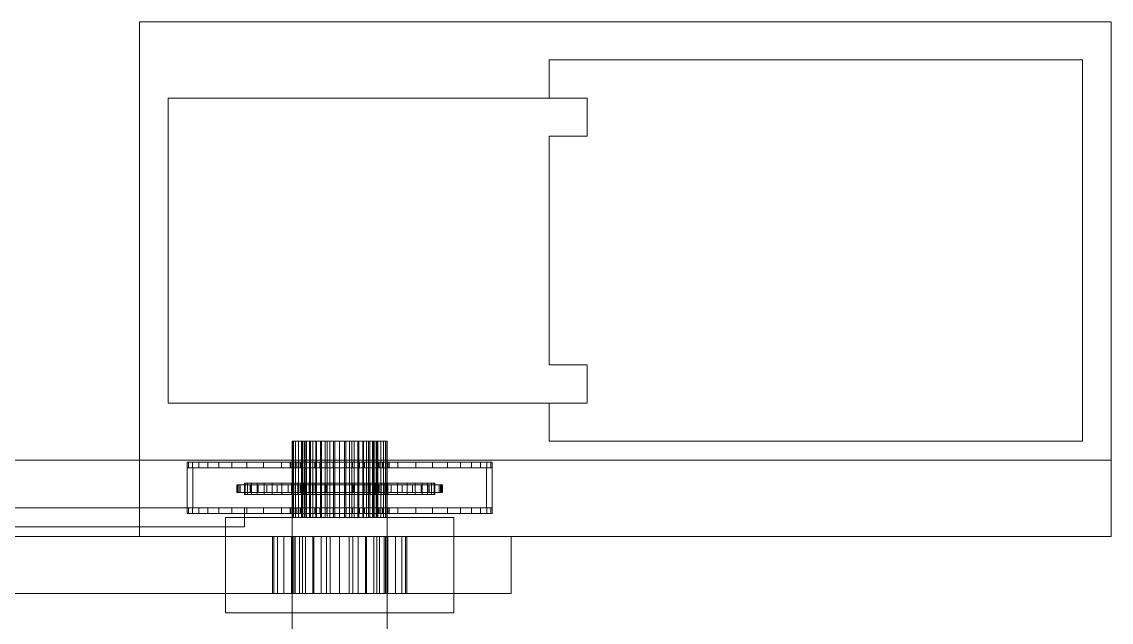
# Model space of a CAD drawing. Header units: millimetres. Extents: x -1970 to 59977, y -65068 to 6837.
# Drawn here: x 2833 to 3405, y -58250 to -57935 of the extents above; entities that cross this region are included whole.
import ezdxf

# ---------------------------------------------------------------- set-up
doc = ezdxf.new("R2010")
doc.units = ezdxf.units.MM
doc.layers.add('R22_BASE_superior', color=7, linetype='Continuous', lineweight=0)

msp = doc.modelspace()

# ---------------------------------------------------------------- linework, layer by layer
at = {"layer": 'R22_BASE_superior'}
for p, q in [((2895, -58205), (2895, -57935)), ((2895, -57935), (3405, -57935)), ((3405, -57935), (3405, -58205)), ((3390, -57955), (3110, -57955)), ((3110, -57955), (3110, -57955.422)), ((3110, -57955.422), (3110, -57956.685)), ((3110, -57956.685), (3110, -57958.779)), ((3390, -57955), (3390, -57956.921)), ((3390, -57956.921), (3390, -57962.612)), ((3110, -57958.779), (3110, -57961.685)), ((3110, -57961.685), (3110, -57965.379)), ((3390, -57962.612), (3390, -57971.853)), ((3110, -57965.379), (3110, -57969.83)), ((3110, -57969.83), (3110, -57975)), ((3390, -57971.853), (3390, -57984.289)), ((2910, -58135), (2910, -57975)), ((3130, -57975), (2910, -57975)), ((3110, -57975), (3130, -57975)), ((3130, -57975), (3130, -57977.498)), ((3130, -57995), (3130, -57975)), ((3130, -57977.498), (3130, -57980.123)), ((3130, -57980.123), (3130, -57982.871)), ((3130, -57982.871), (3130, -57985.737)), ((3130, -57985.737), (3130, -57988.718)), ((3390, -57984.289), (3390, -57999.443)), ((3130, -57988.718), (3130, -57991.807)), ((3130, -57995), (3110, -57995)), ((3110, -57995), (3110, -58010.637)), ((3110, -58115), (3110, -57995)), ((3130, -57991.807), (3130, -57995)), ((3390, -57999.443), (3390, -58016.732)), ((3110, -58010.637), (3110, -58027.77)), ((3390, -58016.732), (3390, -58035.491)), ((3110, -58027.77), (3110, -58045.82)), ((3390, -58035.491), (3390, -58055)), ((3110, -58045.82), (3110, -58064.18)), ((3390, -58055), (3390, -58074.509)), ((3110, -58064.18), (3110, -58082.23)), ((3390, -58074.509), (3390, -58093.268)), ((3110, -58082.23), (3110, -58099.363)), ((3390, -58093.268), (3390, -58110.557)), ((3110, -58099.363), (3110, -58115)), ((3390, -58110.557), (3390, -58125.711)), ((3110, -58115), (3130, -58115)), ((3130, -58115), (3130, -58118.193)), ((3130, -58135), (3130, -58115)), ((3130, -58118.193), (3130, -58121.282)), ((3130, -58121.282), (3130, -58124.263)), ((3130, -58124.263), (3130, -58127.129)), ((3130, -58127.129), (3130, -58129.877)), ((3390, -58125.711), (3390, -58138.147)), ((3130, -58129.877), (3130, -58132.502)), ((3130, -58132.502), (3130, -58135)), ((3130, -58135), (2910, -58135)), ((3130, -58135), (3110, -58135)), ((3110, -58135), (3110, -58140.17)), ((3110, -58140.17), (3110, -58144.621)), ((3390, -58138.147), (3390, -58147.388)), ((3110, -58144.621), (3110, -58148.315)), ((3110, -58148.315), (3110, -58151.221)), ((3110, -58151.221), (3110, -58153.315)), ((3390, -58147.388), (3390, -58153.079)), ((2975.214, -58155), (2975, -58155)), ((2975, -58155), (2975, -58195)), ((2975.852, -58155), (2975.214, -58155)), ((2975.214, -58155), (2975.214, -58195)), ((2976.903, -58155), (2975.852, -58155)), ((2975.852, -58155), (2975.852, -58195)), ((2978.349, -58155), (2976.903, -58155)), ((2976.903, -58155), (2976.903, -58195)), ((2980.166, -58155), (2978.349, -58155)), ((2978.349, -58155), (2978.349, -58195)), ((2980.171, -58155), (2980, -58155)), ((2980, -58155), (2980, -58195)), ((2982.322, -58155), (2980.166, -58155)), ((2980.166, -58155), (2980.166, -58195)), ((2980.681, -58155), (2980.171, -58155)), ((2980.171, -58155), (2980.171, -58195)), ((2981.522, -58155), (2980.681, -58155)), ((2980.681, -58155), (2980.681, -58195)), ((2982.679, -58155), (2981.522, -58155)), ((2981.522, -58155), (2981.522, -58195)), ((2984.781, -58155), (2982.322, -58155)), ((2982.322, -58155), (2982.322, -58195)), ((2984.133, -58155), (2982.679, -58155)), ((2982.679, -58155), (2982.679, -58195)), ((2985.858, -58155), (2984.133, -58155)), ((2984.133, -58155), (2984.133, -58195)), ((2987.5, -58155), (2984.781, -58155)), ((2984.781, -58155), (2984.781, -58195)), ((2987.825, -58155), (2985.858, -58155)), ((2985.858, -58155), (2985.858, -58195)), ((2990.433, -58155), (2987.5, -58155)), ((2987.5, -58155), (2987.5, -58195)), ((2990, -58155), (2987.825, -58155)), ((2987.825, -58155), (2987.825, -58195)), ((2992.346, -58155), (2990, -58155)), ((2990, -58155), (2990, -58195)), ((2993.53, -58155), (2990.433, -58155)), ((2990.433, -58155), (2990.433, -58195)), ((2994.824, -58155), (2992.346, -58155)), ((2992.346, -58155), (2992.346, -58195)), ((2996.737, -58155), (2993.53, -58155)), ((2993.53, -58155), (2993.53, -58195)), ((2997.389, -58155), (2994.824, -58155)), ((2994.824, -58155), (2994.824, -58195)), ((3000, -58155), (2996.737, -58155)), ((2996.737, -58155), (2996.737, -58195)), ((3000, -58155), (2997.389, -58155)), ((2997.389, -58155), (2997.389, -58195)), ((3003.263, -58155), (3000, -58155)), ((3000, -58155), (3000, -58195)), ((3002.611, -58155), (3000, -58155)), ((3005.176, -58155), (3002.611, -58155)), ((3002.611, -58155), (3002.611, -58195)), ((3006.47, -58155), (3003.263, -58155)), ((3003.263, -58155), (3003.263, -58195)), ((3007.654, -58155), (3005.176, -58155)), ((3005.176, -58155), (3005.176, -58195)), ((3009.567, -58155), (3006.47, -58155)), ((3006.47, -58155), (3006.47, -58195)), ((3010, -58155), (3007.654, -58155)), ((3007.654, -58155), (3007.654, -58195)), ((3012.5, -58155), (3009.567, -58155)), ((3009.567, -58155), (3009.567, -58195)), ((3012.175, -58155), (3010, -58155)), ((3010, -58155), (3010, -58195)), ((3014.142, -58155), (3012.175, -58155)), ((3012.175, -58155), (3012.175, -58195)), ((3015.219, -58155), (3012.5, -58155)), ((3012.5, -58155), (3012.5, -58195)), ((3015.867, -58155), (3014.142, -58155)), ((3014.142, -58155), (3014.142, -58195)), ((3017.678, -58155), (3015.219, -58155)), ((3015.219, -58155), (3015.219, -58195)), ((3017.321, -58155), (3015.867, -58155)), ((3015.867, -58155), (3015.867, -58195)), ((3018.478, -58155), (3017.321, -58155)), ((3017.321, -58155), (3017.321, -58195)), ((3019.834, -58155), (3017.678, -58155)), ((3017.678, -58155), (3017.678, -58195)), ((3019.319, -58155), (3018.478, -58155)), ((3018.478, -58155), (3018.478, -58195)), ((3019.829, -58155), (3019.319, -58155)), ((3019.319, -58155), (3019.319, -58195)), ((3019.829, -58155), (3020, -58155)), ((3021.651, -58155), (3019.834, -58155)), ((3019.834, -58155), (3019.834, -58195)), ((3020, -58195), (3020, -58155)), ((3023.097, -58155), (3021.651, -58155)), ((3021.651, -58155), (3021.651, -58195)), ((3024.148, -58155), (3023.097, -58155)), ((3023.097, -58155), (3023.097, -58195)), ((3024.786, -58155), (3024.148, -58155)), ((3024.148, -58155), (3024.148, -58195)), ((3024.786, -58155), (3025, -58155)), ((3024.786, -58155), (3024.786, -58195)), ((3025, -58195), (3025, -58155)), ((3110, -58153.315), (3110, -58154.578)), ((3110, -58154.578), (3110, -58155)), ((3390, -58155), (3110, -58155)), ((3390, -58153.079), (3390, -58155)), ((2480, -58165), (3405, -58165)), ((2920.684, -58166), (2920, -58166)), ((2920, -58166), (2974, -58166)), ((2920, -58169), (2920, -58166)), ((2920, -58166), (3080, -58166)), ((2922.726, -58166), (2920.684, -58166)), ((2920.684, -58166), (2974.222, -58166)), ((2920.684, -58169), (2920.684, -58166)), ((2926.09, -58166), (2922.726, -58166)), ((2922.726, -58166), (2974.886, -58166)), ((2922.726, -58169), (2922.726, -58166)), ((2930.718, -58166), (2926.09, -58166)), ((2926.09, -58166), (2975.979, -58166)), ((2926.09, -58169), (2926.09, -58166)), ((2936.532, -58166), (2930.718, -58166)), ((2930.718, -58166), (2977.483, -58166)), ((2930.718, -58169), (2930.718, -58166)), ((2943.431, -58166), (2936.532, -58166)), ((2936.532, -58166), (2979.373, -58166)), ((2936.532, -58169), (2936.532, -58166)), ((2951.299, -58166), (2943.431, -58166)), ((2943.431, -58166), (2981.615, -58166)), ((2943.431, -58169), (2943.431, -58166)), ((2960, -58166), (2951.299, -58166)), ((2951.299, -58166), (2984.172, -58166)), ((2951.299, -58169), (2951.299, -58166)), ((2969.385, -58166), (2960, -58166)), ((2960, -58166), (2987, -58166)), ((2960, -58169), (2960, -58166)), ((2979.294, -58166), (2969.385, -58166)), ((2969.385, -58166), (2990.05, -58166)), ((2969.385, -58169), (2969.385, -58166)), ((2974, -58166), (2974.222, -58166)), ((2974, -58166), (2974, -58169)), ((2974.222, -58166), (2974.886, -58166)), ((2974.222, -58166), (2974.222, -58169)), ((2974.886, -58166), (2975.979, -58166)), ((2974.886, -58166), (2974.886, -58169)), ((2975.979, -58166), (2977.483, -58166)), ((2975.979, -58166), (2975.979, -58169)), ((2977.483, -58166), (2979.373, -58166)), ((2977.483, -58166), (2977.483, -58169)), ((2989.558, -58166), (2979.294, -58166)), ((2979.294, -58166), (2993.271, -58166)), ((2979.294, -58169), (2979.294, -58166)), ((2979.373, -58166), (2981.615, -58166)), ((2979.373, -58166), (2979.373, -58169)), ((2981.615, -58166), (2984.172, -58166)), ((2981.615, -58166), (2981.615, -58169)), ((2984.172, -58166), (2987, -58166)), ((2984.172, -58166), (2984.172, -58169)), ((2987, -58166), (2990.05, -58166)), ((2987, -58166), (2987, -58169)), ((3000, -58166), (2989.558, -58166)), ((2989.558, -58166), (2996.606, -58166)), ((2989.558, -58169), (2989.558, -58166)), ((2990.05, -58166), (2993.271, -58166)), ((2990.05, -58166), (2990.05, -58169)), ((2993.271, -58166), (2996.606, -58166)), ((2993.271, -58166), (2993.271, -58169)), ((2996.606, -58166), (3000, -58166)), ((2996.606, -58166), (2996.606, -58169)), ((3010.442, -58166), (3000, -58166)), ((3000, -58166), (3003.394, -58166)), ((3000, -58166), (3000, -58169)), ((3010.442, -58166), (3003.394, -58166)), ((3003.394, -58166), (3006.729, -58166)), ((3003.394, -58166), (3003.394, -58169)), ((3020.706, -58166), (3006.729, -58166)), ((3006.729, -58166), (3009.95, -58166)), ((3006.729, -58166), (3006.729, -58169)), ((3030.615, -58166), (3009.95, -58166)), ((3009.95, -58166), (3013, -58166)), ((3009.95, -58166), (3009.95, -58169)), ((3020.706, -58166), (3010.442, -58166)), ((3010.442, -58169), (3010.442, -58166)), ((3040, -58166), (3013, -58166)), ((3013, -58166), (3015.828, -58166)), ((3013, -58166), (3013, -58169)), ((3048.701, -58166), (3015.828, -58166)), ((3015.828, -58166), (3018.385, -58166)), ((3015.828, -58166), (3015.828, -58169)), ((3056.569, -58166), (3018.385, -58166)), ((3018.385, -58166), (3020.627, -58166)), ((3018.385, -58166), (3018.385, -58169)), ((3063.468, -58166), (3020.627, -58166)), ((3020.627, -58166), (3022.517, -58166)), ((3020.627, -58166), (3020.627, -58169)), ((3030.615, -58166), (3020.706, -58166)), ((3020.706, -58169), (3020.706, -58166)), ((3069.282, -58166), (3022.517, -58166)), ((3022.517, -58166), (3024.021, -58166)), ((3022.517, -58166), (3022.517, -58169)), ((3073.91, -58166), (3024.021, -58166)), ((3024.021, -58166), (3025.114, -58166)), ((3024.021, -58166), (3024.021, -58169)), ((3077.274, -58166), (3025.114, -58166)), ((3025.114, -58166), (3025.778, -58166)), ((3025.114, -58166), (3025.114, -58169)), ((3079.316, -58166), (3025.778, -58166)), ((3025.778, -58166), (3026, -58166)), ((3025.778, -58166), (3025.778, -58169)), ((3026, -58166), (3080, -58166)), ((3026, -58169), (3026, -58166)), ((3040, -58166), (3030.615, -58166)), ((3030.615, -58169), (3030.615, -58166)), ((3048.701, -58166), (3040, -58166)), ((3040, -58169), (3040, -58166)), ((3056.569, -58166), (3048.701, -58166)), ((3048.701, -58169), (3048.701, -58166)), ((3063.468, -58166), (3056.569, -58166)), ((3056.569, -58169), (3056.569, -58166)), ((3069.282, -58166), (3063.468, -58166)), ((3063.468, -58169), (3063.468, -58166)), ((3073.91, -58166), (3069.282, -58166)), ((3069.282, -58169), (3069.282, -58166)), ((3077.274, -58166), (3073.91, -58166)), ((3073.91, -58169), (3073.91, -58166)), ((3079.316, -58166), (3077.274, -58166)), ((3077.274, -58169), (3077.274, -58166)), ((3080, -58166), (3079.316, -58166)), ((3079.316, -58169), (3079.316, -58166)), ((3080, -58166), (3080, -58169)), ((3405, -58165), (3405, -58205)), ((2974, -58169), (2920, -58169)), ((2920, -58169), (2920.684, -58169)), ((3080, -58169), (2920, -58169)), ((2920, -58190), (2920, -58169)), ((2920, -58169), (2923, -58169)), ((2974.222, -58169), (2920.684, -58169)), ((2920.684, -58169), (2922.726, -58169)), ((2974.886, -58169), (2922.726, -58169)), ((2922.726, -58169), (2926.09, -58169)), ((2923, -58169), (2923, -58190)), ((2975.979, -58169), (2926.09, -58169)), ((2926.09, -58169), (2930.718, -58169)), ((2977.483, -58169), (2930.718, -58169)), ((2930.718, -58169), (2936.532, -58169)), ((2979.373, -58169), (2936.532, -58169)), ((2936.532, -58169), (2943.431, -58169)), ((2981.615, -58169), (2943.431, -58169)), ((2943.431, -58169), (2951.299, -58169)), ((2984.172, -58169), (2951.299, -58169)), ((2951.299, -58169), (2960, -58169)), ((2987, -58169), (2960, -58169)), ((2960, -58169), (2969.385, -58169)), ((2990.05, -58169), (2969.385, -58169)), ((2969.385, -58169), (2979.294, -58169)), ((2974.222, -58169), (2974, -58169)), ((2974.886, -58169), (2974.222, -58169)), ((2975.979, -58169), (2974.886, -58169)), ((2977.483, -58169), (2975.979, -58169)), ((2979.373, -58169), (2977.483, -58169)), ((2993.271, -58169), (2979.294, -58169)), ((2979.294, -58169), (2989.558, -58169)), ((2981.615, -58169), (2979.373, -58169)), ((2984.172, -58169), (2981.615, -58169)), ((2987, -58169), (2984.172, -58169)), ((2990.05, -58169), (2987, -58169)), ((2996.606, -58169), (2989.558, -58169)), ((2989.558, -58169), (3000, -58169)), ((2993.271, -58169), (2990.05, -58169)), ((2996.606, -58169), (2993.271, -58169)), ((3000, -58169), (2996.606, -58169)), ((3003.394, -58169), (3000, -58169)), ((3000, -58169), (3010.442, -58169)), ((3006.729, -58169), (3003.394, -58169)), ((3003.394, -58169), (3010.442, -58169)), ((3009.95, -58169), (3006.729, -58169)), ((3006.729, -58169), (3020.706, -58169)), ((3013, -58169), (3009.95, -58169)), ((3009.95, -58169), (3030.615, -58169)), ((3010.442, -58169), (3020.706, -58169)), ((3015.828, -58169), (3013, -58169)), ((3013, -58169), (3040, -58169)), ((3018.385, -58169), (3015.828, -58169)), ((3015.828, -58169), (3048.701, -58169)), ((3020.627, -58169), (3018.385, -58169)), ((3018.385, -58169), (3056.569, -58169)), ((3022.517, -58169), (3020.627, -58169)), ((3020.627, -58169), (3063.468, -58169)), ((3020.706, -58169), (3030.615, -58169)), ((3024.021, -58169), (3022.517, -58169)), ((3022.517, -58169), (3069.282, -58169)), ((3025.114, -58169), (3024.021, -58169)), ((3024.021, -58169), (3073.91, -58169)), ((3025.778, -58169), (3025.114, -58169)), ((3025.114, -58169), (3077.274, -58169)), ((3026, -58169), (3025.778, -58169)), ((3025.778, -58169), (3079.316, -58169)), ((3080, -58169), (3026, -58169)), ((3030.615, -58169), (3040, -58169)), ((3040, -58169), (3048.701, -58169)), ((3048.701, -58169), (3056.569, -58169)), ((3056.569, -58169), (3063.468, -58169)), ((3063.468, -58169), (3069.282, -58169)), ((3069.282, -58169), (3073.91, -58169)), ((3073.91, -58169), (3077.274, -58169)), ((3077, -58190), (3077, -58169)), ((3077, -58169), (3080, -58169)), ((3077.274, -58169), (3079.316, -58169)), ((3079.316, -58169), (3080, -58169)), ((3080, -58169), (3080, -58190)), ((2946.462, -58178), (2946, -58178)), ((2946, -58178), (2950, -58178)), ((2946, -58182), (2946, -58178)), ((2947.84, -58178), (2946.462, -58178)), ((2946.462, -58178), (2950.428, -58178)), ((2946.462, -58182), (2946.462, -58178)), ((2947, -58182), (2947, -58178)), ((2947, -58178), (2953, -58178)), ((2950.111, -58178), (2947.84, -58178)), ((2947.84, -58178), (2951.704, -58178)), ((2947.84, -58182), (2947.84, -58178)), ((2950.428, -58177), (2950, -58177)), ((2950, -58177), (2974.75, -58177)), ((2950, -58183), (2950, -58177)), ((2950, -58177), (2979.75, -58177)), ((2950, -58178), (2950.428, -58178)), ((2950, -58178), (2950, -58182)), ((2953.235, -58178), (2950.111, -58178)), ((2950.111, -58178), (2953.806, -58178)), ((2950.111, -58182), (2950.111, -58178)), ((2951.704, -58177), (2950.428, -58177)), ((2950.428, -58177), (2974.966, -58177)), ((2950.428, -58183), (2950.428, -58177)), ((2950.428, -58177), (2979.923, -58177)), ((2950.428, -58178), (2951.704, -58178)), ((2950.428, -58178), (2950.428, -58182)), ((2953.806, -58177), (2951.704, -58177)), ((2951.704, -58177), (2975.61, -58177)), ((2951.704, -58183), (2951.704, -58177)), ((2951.704, -58177), (2980.44, -58177)), ((2951.704, -58178), (2953.806, -58178)), ((2951.704, -58178), (2951.704, -58182)), ((2953, -58178), (2953, -58182)), ((2957.159, -58178), (2953.235, -58178)), ((2953.235, -58178), (2956.699, -58178)), ((2953.235, -58182), (2953.235, -58178)), ((2956.699, -58177), (2953.806, -58177)), ((2953.806, -58177), (2976.672, -58177)), ((2953.806, -58183), (2953.806, -58177)), ((2953.806, -58177), (2981.291, -58177)), ((2953.806, -58178), (2956.699, -58178)), ((2953.806, -58178), (2953.806, -58182)), ((2960.332, -58177), (2956.699, -58177)), ((2956.699, -58177), (2978.133, -58177)), ((2956.699, -58183), (2956.699, -58177)), ((2956.699, -58177), (2982.463, -58177)), ((2956.699, -58178), (2960.332, -58178)), ((2956.699, -58178), (2956.699, -58182)), ((2961.816, -58178), (2957.159, -58178)), ((2957.159, -58178), (2960.332, -58178)), ((2957.159, -58182), (2957.159, -58178)), ((2964.645, -58177), (2960.332, -58177)), ((2960.332, -58177), (2979.968, -58177)), ((2960.332, -58183), (2960.332, -58177)), ((2960.332, -58177), (2983.935, -58177)), ((2960.332, -58178), (2964.645, -58178)), ((2960.332, -58178), (2960.332, -58182)), ((2967.127, -58178), (2961.816, -58178)), ((2961.816, -58178), (2964.645, -58178)), ((2961.816, -58182), (2961.816, -58178)), ((2969.562, -58177), (2964.645, -58177)), ((2964.645, -58177), (2982.146, -58177)), ((2964.645, -58183), (2964.645, -58177)), ((2964.645, -58177), (2985.681, -58177)), ((2964.645, -58178), (2969.562, -58178)), ((2964.645, -58178), (2964.645, -58182)), ((2973, -58178), (2967.127, -58178)), ((2967.127, -58178), (2969.562, -58178)), ((2967.127, -58182), (2967.127, -58178)), ((2975, -58177), (2969.562, -58177)), ((2969.562, -58177), (2984.629, -58177)), ((2969.562, -58183), (2969.562, -58177)), ((2969.562, -58177), (2987.673, -58177)), ((2969.562, -58178), (2975, -58178)), ((2969.562, -58178), (2969.562, -58182)), ((2979.335, -58178), (2973, -58178)), ((2973, -58178), (2975, -58178)), ((2973, -58182), (2973, -58178)), ((2974.75, -58177), (2974.966, -58177)), ((2974.75, -58177), (2974.75, -58183)), ((2974.966, -58177), (2975.61, -58177)), ((2974.966, -58177), (2974.966, -58183)), ((2980.866, -58177), (2975, -58177)), ((2975, -58177), (2987.375, -58177)), ((2975, -58183), (2975, -58177)), ((2975, -58177), (2989.875, -58177)), ((2975, -58178), (2980.866, -58178)), ((2975, -58178), (2975, -58182)), ((2975.61, -58177), (2976.672, -58177)), ((2975.61, -58177), (2975.61, -58183)), ((2976.672, -58177), (2978.133, -58177)), ((2976.672, -58177), (2976.672, -58183)), ((2978.133, -58177), (2979.968, -58177)), ((2978.133, -58177), (2978.133, -58183)), ((2986.024, -58178), (2979.335, -58178)), ((2979.335, -58178), (2980.866, -58178)), ((2979.335, -58182), (2979.335, -58178)), ((2979.75, -58177), (2979.923, -58177)), ((2979.75, -58177), (2979.75, -58183)), ((2979.923, -58177), (2980.44, -58177)), ((2979.923, -58177), (2979.923, -58183)), ((2979.968, -58177), (2982.146, -58177)), ((2979.968, -58177), (2979.968, -58183)), ((2980.44, -58177), (2981.291, -58177)), ((2980.44, -58177), (2980.44, -58183)), ((2987.059, -58177), (2980.866, -58177)), ((2980.866, -58177), (2990.337, -58177)), ((2980.866, -58183), (2980.866, -58177)), ((2980.866, -58177), (2992.251, -58177)), ((2980.866, -58178), (2987.059, -58178)), ((2980.866, -58178), (2980.866, -58182)), ((2981.291, -58177), (2982.463, -58177)), ((2981.291, -58177), (2981.291, -58183)), ((2982.146, -58177), (2984.629, -58177)), ((2982.146, -58177), (2982.146, -58183)), ((2982.463, -58177), (2983.935, -58177)), ((2982.463, -58177), (2982.463, -58183)), ((2983.935, -58177), (2985.681, -58177)), ((2983.935, -58177), (2983.935, -58183)), ((2984.629, -58177), (2987.375, -58177)), ((2984.629, -58177), (2984.629, -58183)), ((2985.681, -58177), (2987.673, -58177)), ((2985.681, -58177), (2985.681, -58183)), ((2992.952, -58178), (2986.024, -58178)), ((2986.024, -58178), (2987.059, -58178)), ((2986.024, -58182), (2986.024, -58178)), ((2993.474, -58177), (2987.059, -58177)), ((2987.059, -58177), (2993.465, -58177)), ((2987.059, -58183), (2987.059, -58177)), ((2987.059, -58177), (2994.759, -58177)), ((2987.059, -58178), (2993.474, -58178)), ((2987.059, -58178), (2987.059, -58182)), ((2987.375, -58177), (2990.337, -58177)), ((2987.375, -58177), (2987.375, -58183)), ((2987.673, -58177), (2989.875, -58177)), ((2987.673, -58177), (2987.673, -58183)), ((2989.875, -58177), (2992.251, -58177)), ((2989.875, -58177), (2989.875, -58183)), ((2990.337, -58177), (2993.465, -58177)), ((2990.337, -58177), (2990.337, -58183)), ((2992.251, -58177), (2994.759, -58177)), ((2992.251, -58177), (2992.251, -58183)), ((3000, -58178), (2992.952, -58178)), ((2992.952, -58178), (2993.474, -58178)), ((2992.952, -58182), (2992.952, -58178)), ((2993.465, -58177), (2996.704, -58177)), ((2993.465, -58177), (2993.465, -58183)), ((3000, -58177), (2993.474, -58177)), ((2993.474, -58177), (2996.704, -58177)), ((2993.474, -58183), (2993.474, -58177)), ((2993.474, -58177), (2997.357, -58177)), ((2993.474, -58178), (3000, -58178)), ((2993.474, -58178), (2993.474, -58182)), ((2994.759, -58177), (2997.357, -58177)), ((2994.759, -58177), (2994.759, -58183)), ((2996.704, -58177), (3000, -58177)), ((2996.704, -58177), (2996.704, -58183)), ((2997.357, -58177), (3000, -58177)), ((2997.357, -58177), (2997.357, -58183)), ((3006.526, -58177), (3000, -58177)), ((3000, -58177), (3003.296, -58177)), ((3000, -58177), (3000, -58183)), ((3000, -58177), (3002.643, -58177)), ((3007.048, -58178), (3000, -58178)), ((3000, -58178), (3006.526, -58178)), ((3000, -58178), (3000, -58182)), ((3006.526, -58177), (3002.643, -58177)), ((3002.643, -58177), (3005.241, -58177)), ((3002.643, -58177), (3002.643, -58183)), ((3006.526, -58177), (3003.296, -58177)), ((3003.296, -58177), (3006.535, -58177)), ((3003.296, -58177), (3003.296, -58183)), ((3012.941, -58177), (3005.241, -58177)), ((3005.241, -58177), (3007.749, -58177)), ((3005.241, -58177), (3005.241, -58183)), ((3012.941, -58177), (3006.526, -58177)), ((3006.526, -58183), (3006.526, -58177)), ((3007.048, -58178), (3006.526, -58178)), ((3006.526, -58178), (3012.941, -58178)), ((3006.526, -58178), (3006.526, -58182)), ((3012.941, -58177), (3006.535, -58177)), ((3006.535, -58177), (3009.663, -58177)), ((3006.535, -58177), (3006.535, -58183)), ((3013.976, -58178), (3007.048, -58178)), ((3007.048, -58182), (3007.048, -58178)), ((3019.134, -58177), (3007.749, -58177)), ((3007.749, -58177), (3010.125, -58177)), ((3007.749, -58177), (3007.749, -58183)), ((3019.134, -58177), (3009.663, -58177)), ((3009.663, -58177), (3012.625, -58177)), ((3009.663, -58177), (3009.663, -58183)), ((3025, -58177), (3010.125, -58177)), ((3010.125, -58177), (3012.327, -58177)), ((3010.125, -58177), (3010.125, -58183)), ((3030.438, -58177), (3012.327, -58177)), ((3012.327, -58177), (3014.319, -58177)), ((3012.327, -58177), (3012.327, -58183)), ((3025, -58177), (3012.625, -58177)), ((3012.625, -58177), (3015.371, -58177)), ((3012.625, -58177), (3012.625, -58183)), ((3019.134, -58177), (3012.941, -58177)), ((3012.941, -58183), (3012.941, -58177)), ((3013.976, -58178), (3012.941, -58178)), ((3012.941, -58178), (3019.134, -58178)), ((3012.941, -58178), (3012.941, -58182)), ((3020.665, -58178), (3013.976, -58178)), ((3013.976, -58182), (3013.976, -58178)), ((3035.355, -58177), (3014.319, -58177)), ((3014.319, -58177), (3016.065, -58177)), ((3014.319, -58177), (3014.319, -58183)), ((3030.438, -58177), (3015.371, -58177)), ((3015.371, -58177), (3017.854, -58177)), ((3015.371, -58177), (3015.371, -58183)), ((3039.668, -58177), (3016.065, -58177)), ((3016.065, -58177), (3017.537, -58177)), ((3016.065, -58177), (3016.065, -58183)), ((3043.301, -58177), (3017.537, -58177)), ((3017.537, -58177), (3018.709, -58177)), ((3017.537, -58177), (3017.537, -58183)), ((3035.355, -58177), (3017.854, -58177)), ((3017.854, -58177), (3020.032, -58177)), ((3017.854, -58177), (3017.854, -58183)), ((3046.194, -58177), (3018.709, -58177)), ((3018.709, -58177), (3019.56, -58177)), ((3018.709, -58177), (3018.709, -58183)), ((3025, -58177), (3019.134, -58177)), ((3019.134, -58183), (3019.134, -58177)), ((3020.665, -58178), (3019.134, -58178)), ((3019.134, -58178), (3025, -58178)), ((3019.134, -58178), (3019.134, -58182)), ((3048.296, -58177), (3019.56, -58177)), ((3019.56, -58177), (3020.077, -58177)), ((3019.56, -58177), (3019.56, -58183)), ((3039.668, -58177), (3020.032, -58177)), ((3020.032, -58177), (3021.867, -58177)), ((3020.032, -58177), (3020.032, -58183)), ((3049.572, -58177), (3020.077, -58177)), ((3020.077, -58177), (3020.25, -58177)), ((3020.077, -58177), (3020.077, -58183)), ((3020.25, -58177), (3050, -58177)), ((3020.25, -58183), (3020.25, -58177)), ((3027, -58178), (3020.665, -58178)), ((3020.665, -58182), (3020.665, -58178)), ((3043.301, -58177), (3021.867, -58177)), ((3021.867, -58177), (3023.328, -58177)), ((3021.867, -58177), (3021.867, -58183)), ((3046.194, -58177), (3023.328, -58177)), ((3023.328, -58177), (3024.39, -58177)), ((3023.328, -58177), (3023.328, -58183)), ((3048.296, -58177), (3024.39, -58177)), ((3024.39, -58177), (3025.034, -58177)), ((3024.39, -58177), (3024.39, -58183)), ((3030.438, -58177), (3025, -58177)), ((3025, -58183), (3025, -58177)), ((3027, -58178), (3025, -58178)), ((3025, -58178), (3030.438, -58178)), ((3025, -58178), (3025, -58182)), ((3049.572, -58177), (3025.034, -58177)), ((3025.034, -58177), (3025.25, -58177)), ((3025.034, -58177), (3025.034, -58183)), ((3025.25, -58177), (3050, -58177)), ((3025.25, -58183), (3025.25, -58177)), ((3032.873, -58178), (3027, -58178)), ((3027, -58182), (3027, -58178)), ((3035.355, -58177), (3030.438, -58177)), ((3030.438, -58183), (3030.438, -58177)), ((3032.873, -58178), (3030.438, -58178)), ((3030.438, -58178), (3035.355, -58178)), ((3030.438, -58178), (3030.438, -58182)), ((3038.184, -58178), (3032.873, -58178)), ((3032.873, -58182), (3032.873, -58178)), ((3039.668, -58177), (3035.355, -58177)), ((3035.355, -58183), (3035.355, -58177)), ((3038.184, -58178), (3035.355, -58178)), ((3035.355, -58178), (3039.668, -58178)), ((3035.355, -58178), (3035.355, -58182)), ((3042.841, -58178), (3038.184, -58178)), ((3038.184, -58182), (3038.184, -58178)), ((3043.301, -58177), (3039.668, -58177)), ((3039.668, -58183), (3039.668, -58177)), ((3042.841, -58178), (3039.668, -58178)), ((3039.668, -58178), (3043.301, -58178)), ((3039.668, -58178), (3039.668, -58182)), ((3046.765, -58178), (3042.841, -58178)), ((3042.841, -58182), (3042.841, -58178)), ((3046.194, -58177), (3043.301, -58177)), ((3043.301, -58183), (3043.301, -58177)), ((3046.765, -58178), (3043.301, -58178)), ((3043.301, -58178), (3046.194, -58178)), ((3043.301, -58178), (3043.301, -58182)), ((3048.296, -58177), (3046.194, -58177)), ((3046.194, -58183), (3046.194, -58177)), ((3049.889, -58178), (3046.194, -58178)), ((3046.194, -58178), (3048.296, -58178)), ((3046.194, -58178), (3046.194, -58182)), ((3049.889, -58178), (3046.765, -58178)), ((3046.765, -58182), (3046.765, -58178)), ((3047, -58182), (3047, -58178)), ((3047, -58178), (3053, -58178)), ((3049.572, -58177), (3048.296, -58177)), ((3048.296, -58183), (3048.296, -58177)), ((3052.16, -58178), (3048.296, -58178)), ((3048.296, -58178), (3049.572, -58178)), ((3048.296, -58178), (3048.296, -58182)), ((3050, -58177), (3049.572, -58177)), ((3049.572, -58183), (3049.572, -58177)), ((3053.538, -58178), (3049.572, -58178)), ((3049.572, -58178), (3050, -58178)), ((3049.572, -58178), (3049.572, -58182)), ((3052.16, -58178), (3049.889, -58178)), ((3049.889, -58182), (3049.889, -58178)), ((3050, -58177), (3050, -58183)), ((3050, -58178), (3054, -58178)), ((3050, -58182), (3050, -58178)), ((3053.538, -58178), (3052.16, -58178)), ((3052.16, -58182), (3052.16, -58178)), ((3053, -58178), (3053, -58182)), ((3054, -58178), (3053.538, -58178)), ((3053.538, -58182), (3053.538, -58178)), ((3054, -58178), (3054, -58182)), ((2950, -58182), (2946, -58182)), ((2946, -58182), (2946.462, -58182)), ((2950.428, -58182), (2946.462, -58182)), ((2946.462, -58182), (2947.84, -58182)), ((2953, -58182), (2947, -58182)), ((2951.704, -58182), (2947.84, -58182)), ((2947.84, -58182), (2950.111, -58182)), ((2950.428, -58182), (2950, -58182)), ((2974.75, -58183), (2950, -58183)), ((2950, -58183), (2950.428, -58183)), ((2979.75, -58183), (2950, -58183)), ((2953.806, -58182), (2950.111, -58182)), ((2950.111, -58182), (2953.235, -58182)), ((2951.704, -58182), (2950.428, -58182)), ((2974.966, -58183), (2950.428, -58183)), ((2950.428, -58183), (2951.704, -58183)), ((2979.923, -58183), (2950.428, -58183)), ((2953.806, -58182), (2951.704, -58182)), ((2975.61, -58183), (2951.704, -58183)), ((2951.704, -58183), (2953.806, -58183)), ((2980.44, -58183), (2951.704, -58183)), ((2956.699, -58182), (2953.235, -58182)), ((2953.235, -58182), (2957.159, -58182)), ((2956.699, -58182), (2953.806, -58182)), ((2976.672, -58183), (2953.806, -58183)), ((2953.806, -58183), (2956.699, -58183)), ((2981.291, -58183), (2953.806, -58183)), ((2960.332, -58182), (2956.699, -58182)), ((2978.133, -58183), (2956.699, -58183)), ((2956.699, -58183), (2960.332, -58183)), ((2982.463, -58183), (2956.699, -58183)), ((2960.332, -58182), (2957.159, -58182)), ((2957.159, -58182), (2961.816, -58182)), ((2964.645, -58182), (2960.332, -58182)), ((2979.968, -58183), (2960.332, -58183)), ((2960.332, -58183), (2964.645, -58183)), ((2983.935, -58183), (2960.332, -58183)), ((2964.645, -58182), (2961.816, -58182)), ((2961.816, -58182), (2967.127, -58182)), ((2969.562, -58182), (2964.645, -58182)), ((2982.146, -58183), (2964.645, -58183)), ((2964.645, -58183), (2969.562, -58183)), ((2985.681, -58183), (2964.645, -58183)), ((2969.562, -58182), (2967.127, -58182)), ((2967.127, -58182), (2973, -58182)), ((2975, -58182), (2969.562, -58182)), ((2984.629, -58183), (2969.562, -58183)), ((2969.562, -58183), (2975, -58183)), ((2987.673, -58183), (2969.562, -58183)), ((2975, -58182), (2973, -58182)), ((2973, -58182), (2979.335, -58182)), ((2974.966, -58183), (2974.75, -58183)), ((2975.61, -58183), (2974.966, -58183)), ((2980.866, -58182), (2975, -58182)), ((2987.375, -58183), (2975, -58183)), ((2975, -58183), (2980.866, -58183)), ((2989.875, -58183), (2975, -58183)), ((2976.672, -58183), (2975.61, -58183)), ((2978.133, -58183), (2976.672, -58183)), ((2979.968, -58183), (2978.133, -58183)), ((2980.866, -58182), (2979.335, -58182)), ((2979.335, -58182), (2986.024, -58182)), ((2979.923, -58183), (2979.75, -58183)), ((2980.44, -58183), (2979.923, -58183)), ((2982.146, -58183), (2979.968, -58183)), ((2981.291, -58183), (2980.44, -58183)), ((2987.059, -58182), (2980.866, -58182)), ((2990.337, -58183), (2980.866, -58183)), ((2980.866, -58183), (2987.059, -58183)), ((2992.251, -58183), (2980.866, -58183)), ((2982.463, -58183), (2981.291, -58183)), ((2984.629, -58183), (2982.146, -58183)), ((2983.935, -58183), (2982.463, -58183)), ((2985.681, -58183), (2983.935, -58183)), ((2987.375, -58183), (2984.629, -58183)), ((2987.673, -58183), (2985.681, -58183)), ((2987.059, -58182), (2986.024, -58182)), ((2986.024, -58182), (2992.952, -58182)), ((2993.474, -58182), (2987.059, -58182)), ((2993.465, -58183), (2987.059, -58183)), ((2987.059, -58183), (2993.474, -58183)), ((2994.759, -58183), (2987.059, -58183)), ((2990.337, -58183), (2987.375, -58183)), ((2989.875, -58183), (2987.673, -58183)), ((2992.251, -58183), (2989.875, -58183)), ((2993.465, -58183), (2990.337, -58183)), ((2994.759, -58183), (2992.251, -58183)), ((2993.474, -58182), (2992.952, -58182)), ((2992.952, -58182), (3000, -58182)), ((2996.704, -58183), (2993.465, -58183)), ((3000, -58182), (2993.474, -58182)), ((2996.704, -58183), (2993.474, -58183)), ((2993.474, -58183), (3000, -58183)), ((2997.357, -58183), (2993.474, -58183)), ((2997.357, -58183), (2994.759, -58183)), ((3000, -58183), (2996.704, -58183)), ((3000, -58183), (2997.357, -58183)), ((3006.526, -58182), (3000, -58182)), ((3000, -58182), (3007.048, -58182)), ((3003.296, -58183), (3000, -58183)), ((3000, -58183), (3006.526, -58183)), ((3002.643, -58183), (3000, -58183)), ((3005.241, -58183), (3002.643, -58183)), ((3002.643, -58183), (3006.526, -58183)), ((3006.535, -58183), (3003.296, -58183)), ((3003.296, -58183), (3006.526, -58183)), ((3007.749, -58183), (3005.241, -58183)), ((3005.241, -58183), (3012.941, -58183)), ((3012.941, -58182), (3006.526, -58182)), ((3006.526, -58182), (3007.048, -58182)), ((3006.526, -58183), (3012.941, -58183)), ((3009.663, -58183), (3006.535, -58183)), ((3006.535, -58183), (3012.941, -58183)), ((3007.048, -58182), (3013.976, -58182)), ((3010.125, -58183), (3007.749, -58183)), ((3007.749, -58183), (3019.134, -58183)), ((3012.625, -58183), (3009.663, -58183)), ((3009.663, -58183), (3019.134, -58183)), ((3012.327, -58183), (3010.125, -58183)), ((3010.125, -58183), (3025, -58183)), ((3014.319, -58183), (3012.327, -58183)), ((3012.327, -58183), (3030.438, -58183)), ((3015.371, -58183), (3012.625, -58183)), ((3012.625, -58183), (3025, -58183)), ((3019.134, -58182), (3012.941, -58182)), ((3012.941, -58182), (3013.976, -58182)), ((3012.941, -58183), (3019.134, -58183)), ((3013.976, -58182), (3020.665, -58182)), ((3016.065, -58183), (3014.319, -58183)), ((3014.319, -58183), (3035.355, -58183)), ((3017.854, -58183), (3015.371, -58183)), ((3015.371, -58183), (3030.438, -58183)), ((3017.537, -58183), (3016.065, -58183)), ((3016.065, -58183), (3039.668, -58183)), ((3018.709, -58183), (3017.537, -58183)), ((3017.537, -58183), (3043.301, -58183)), ((3020.032, -58183), (3017.854, -58183)), ((3017.854, -58183), (3035.355, -58183)), ((3019.56, -58183), (3018.709, -58183)), ((3018.709, -58183), (3046.194, -58183)), ((3025, -58182), (3019.134, -58182)), ((3019.134, -58182), (3020.665, -58182)), ((3019.134, -58183), (3025, -58183)), ((3020.077, -58183), (3019.56, -58183)), ((3019.56, -58183), (3048.296, -58183)), ((3021.867, -58183), (3020.032, -58183)), ((3020.032, -58183), (3039.668, -58183)), ((3020.25, -58183), (3020.077, -58183)), ((3020.077, -58183), (3049.572, -58183)), ((3050, -58183), (3020.25, -58183)), ((3020.665, -58182), (3027, -58182)), ((3023.328, -58183), (3021.867, -58183)), ((3021.867, -58183), (3043.301, -58183)), ((3024.39, -58183), (3023.328, -58183)), ((3023.328, -58183), (3046.194, -58183)), ((3025.034, -58183), (3024.39, -58183)), ((3024.39, -58183), (3048.296, -58183)), ((3030.438, -58182), (3025, -58182)), ((3025, -58182), (3027, -58182)), ((3025, -58183), (3030.438, -58183)), ((3025.25, -58183), (3025.034, -58183)), ((3025.034, -58183), (3049.572, -58183)), ((3050, -58183), (3025.25, -58183)), ((3027, -58182), (3032.873, -58182)), ((3035.355, -58182), (3030.438, -58182)), ((3030.438, -58182), (3032.873, -58182)), ((3030.438, -58183), (3035.355, -58183)), ((3032.873, -58182), (3038.184, -58182)), ((3039.668, -58182), (3035.355, -58182)), ((3035.355, -58182), (3038.184, -58182)), ((3035.355, -58183), (3039.668, -58183)), ((3038.184, -58182), (3042.841, -58182)), ((3043.301, -58182), (3039.668, -58182)), ((3039.668, -58182), (3042.841, -58182)), ((3039.668, -58183), (3043.301, -58183)), ((3042.841, -58182), (3046.765, -58182)), ((3046.194, -58182), (3043.301, -58182)), ((3043.301, -58182), (3046.765, -58182)), ((3043.301, -58183), (3046.194, -58183)), ((3048.296, -58182), (3046.194, -58182)), ((3046.194, -58182), (3049.889, -58182)), ((3046.194, -58183), (3048.296, -58183)), ((3046.765, -58182), (3049.889, -58182)), ((3053, -58182), (3047, -58182)), ((3049.572, -58182), (3048.296, -58182)), ((3048.296, -58182), (3052.16, -58182)), ((3048.296, -58183), (3049.572, -58183)), ((3050, -58182), (3049.572, -58182)), ((3049.572, -58182), (3053.538, -58182)), ((3049.572, -58183), (3050, -58183)), ((3049.889, -58182), (3052.16, -58182)), ((3054, -58182), (3050, -58182)), ((3052.16, -58182), (3053.538, -58182)), ((3053.538, -58182), (3054, -58182)), ((2500, -58190), (2950, -58190)), ((2920.684, -58190), (2920, -58190)), ((2920, -58190), (2974, -58190)), ((2920, -58193), (2920, -58190)), ((2920, -58190), (3080, -58190)), ((2923, -58190), (2920, -58190)), ((2922.726, -58190), (2920.684, -58190)), ((2920.684, -58190), (2974.222, -58190)), ((2920.684, -58193), (2920.684, -58190)), ((2926.09, -58190), (2922.726, -58190)), ((2922.726, -58190), (2974.886, -58190)), ((2922.726, -58193), (2922.726, -58190)), ((2930.718, -58190), (2926.09, -58190)), ((2926.09, -58190), (2975.979, -58190)), ((2926.09, -58193), (2926.09, -58190)), ((2936.532, -58190), (2930.718, -58190)), ((2930.718, -58190), (2977.483, -58190)), ((2930.718, -58193), (2930.718, -58190)), ((2943.431, -58190), (2936.532, -58190)), ((2936.532, -58190), (2979.373, -58190)), ((2936.532, -58193), (2936.532, -58190)), ((2951.299, -58190), (2943.431, -58190)), ((2943.431, -58190), (2981.615, -58190)), ((2943.431, -58193), (2943.431, -58190)), ((2950, -58200), (2950, -58190)), ((2960, -58190), (2951.299, -58190)), ((2951.299, -58190), (2984.172, -58190)), ((2951.299, -58193), (2951.299, -58190)), ((2969.385, -58190), (2960, -58190)), ((2960, -58190), (2987, -58190)), ((2960, -58193), (2960, -58190)), ((2979.294, -58190), (2969.385, -58190)), ((2969.385, -58190), (2990.05, -58190)), ((2969.385, -58193), (2969.385, -58190)), ((2974, -58190), (2974.222, -58190)), ((2974, -58190), (2974, -58193)), ((2974.222, -58190), (2974.886, -58190)), ((2974.222, -58190), (2974.222, -58193)), ((2974.886, -58190), (2975.979, -58190)), ((2974.886, -58190), (2974.886, -58193)), ((2975.979, -58190), (2977.483, -58190)), ((2975.979, -58190), (2975.979, -58193)), ((2977.483, -58190), (2979.373, -58190)), ((2977.483, -58190), (2977.483, -58193)), ((2989.558, -58190), (2979.294, -58190)), ((2979.294, -58190), (2993.271, -58190)), ((2979.294, -58193), (2979.294, -58190)), ((2979.373, -58190), (2981.615, -58190)), ((2979.373, -58190), (2979.373, -58193)), ((2981.615, -58190), (2984.172, -58190)), ((2981.615, -58190), (2981.615, -58193)), ((2984.172, -58190), (2987, -58190)), ((2984.172, -58190), (2984.172, -58193)), ((2987, -58190), (2990.05, -58190)), ((2987, -58190), (2987, -58193)), ((3000, -58190), (2989.558, -58190)), ((2989.558, -58190), (2996.606, -58190)), ((2989.558, -58193), (2989.558, -58190)), ((2990.05, -58190), (2993.271, -58190)), ((2990.05, -58190), (2990.05, -58193)), ((2993.271, -58190), (2996.606, -58190)), ((2993.271, -58190), (2993.271, -58193)), ((2996.606, -58190), (3000, -58190)), ((2996.606, -58190), (2996.606, -58193)), ((3010.442, -58190), (3000, -58190)), ((3000, -58190), (3003.394, -58190)), ((3000, -58190), (3000, -58193)), ((3010.442, -58190), (3003.394, -58190)), ((3003.394, -58190), (3006.729, -58190)), ((3003.394, -58190), (3003.394, -58193)), ((3020.706, -58190), (3006.729, -58190)), ((3006.729, -58190), (3009.95, -58190)), ((3006.729, -58190), (3006.729, -58193)), ((3030.615, -58190), (3009.95, -58190)), ((3009.95, -58190), (3013, -58190)), ((3009.95, -58190), (3009.95, -58193)), ((3020.706, -58190), (3010.442, -58190)), ((3010.442, -58193), (3010.442, -58190)), ((3040, -58190), (3013, -58190)), ((3013, -58190), (3015.828, -58190)), ((3013, -58190), (3013, -58193)), ((3048.701, -58190), (3015.828, -58190)), ((3015.828, -58190), (3018.385, -58190)), ((3015.828, -58190), (3015.828, -58193)), ((3056.569, -58190), (3018.385, -58190)), ((3018.385, -58190), (3020.627, -58190)), ((3018.385, -58190), (3018.385, -58193)), ((3063.468, -58190), (3020.627, -58190)), ((3020.627, -58190), (3022.517, -58190)), ((3020.627, -58190), (3020.627, -58193)), ((3030.615, -58190), (3020.706, -58190)), ((3020.706, -58193), (3020.706, -58190)), ((3069.282, -58190), (3022.517, -58190)), ((3022.517, -58190), (3024.021, -58190)), ((3022.517, -58190), (3022.517, -58193)), ((3073.91, -58190), (3024.021, -58190)), ((3024.021, -58190), (3025.114, -58190)), ((3024.021, -58190), (3024.021, -58193)), ((3077.274, -58190), (3025.114, -58190)), ((3025.114, -58190), (3025.778, -58190)), ((3025.114, -58190), (3025.114, -58193)), ((3079.316, -58190), (3025.778, -58190)), ((3025.778, -58190), (3026, -58190)), ((3025.778, -58190), (3025.778, -58193)), ((3026, -58190), (3080, -58190)), ((3026, -58193), (3026, -58190)), ((3040, -58190), (3030.615, -58190)), ((3030.615, -58193), (3030.615, -58190)), ((3048.701, -58190), (3040, -58190)), ((3040, -58193), (3040, -58190)), ((3056.569, -58190), (3048.701, -58190)), ((3048.701, -58193), (3048.701, -58190)), ((3063.468, -58190), (3056.569, -58190)), ((3056.569, -58193), (3056.569, -58190)), ((3069.282, -58190), (3063.468, -58190)), ((3063.468, -58193), (3063.468, -58190)), ((3073.91, -58190), (3069.282, -58190)), ((3069.282, -58193), (3069.282, -58190)), ((3077.274, -58190), (3073.91, -58190)), ((3073.91, -58193), (3073.91, -58190)), ((3080, -58190), (3077, -58190)), ((3079.316, -58190), (3077.274, -58190)), ((3077.274, -58193), (3077.274, -58190)), ((3080, -58190), (3079.316, -58190)), ((3079.316, -58193), (3079.316, -58190)), ((3080, -58190), (3080, -58193)), ((2974, -58193), (2920, -58193)), ((2920, -58193), (2920.684, -58193)), ((3080, -58193), (2920, -58193)), ((2974.222, -58193), (2920.684, -58193)), ((2920.684, -58193), (2922.726, -58193)), ((2974.886, -58193), (2922.726, -58193)), ((2922.726, -58193), (2926.09, -58193)), ((2975.979, -58193), (2926.09, -58193)), ((2926.09, -58193), (2930.718, -58193)), ((2977.483, -58193), (2930.718, -58193)), ((2930.718, -58193), (2936.532, -58193)), ((2979.373, -58193), (2936.532, -58193)), ((2936.532, -58193), (2943.431, -58193)), ((2940, -58245), (2940, -58195)), ((2940, -58195), (3060, -58195)), ((2981.615, -58193), (2943.431, -58193)), ((2943.431, -58193), (2951.299, -58193)), ((2984.172, -58193), (2951.299, -58193)), ((2951.299, -58193), (2960, -58193)), ((2987, -58193), (2960, -58193)), ((2960, -58193), (2969.385, -58193)), ((2990.05, -58193), (2969.385, -58193)), ((2969.385, -58193), (2979.294, -58193)), ((2974.222, -58193), (2974, -58193)), ((2974.886, -58193), (2974.222, -58193)), ((2975.979, -58193), (2974.886, -58193)), ((2975, -58195), (2977.476, -58195)), ((2975, -58195), (2975, -58255)), ((2975.214, -58195), (2975, -58195)), ((2975.852, -58195), (2975.214, -58195)), ((2976.903, -58195), (2975.852, -58195)), ((2977.483, -58193), (2975.979, -58193)), ((2978.349, -58195), (2976.903, -58195)), ((2977.476, -58195), (2984.413, -58195)), ((2979.373, -58193), (2977.483, -58193)), ((2980.166, -58195), (2978.349, -58195)), ((2993.271, -58193), (2979.294, -58193)), ((2979.294, -58193), (2989.558, -58193)), ((2981.615, -58193), (2979.373, -58193)), ((2980.171, -58195), (2980, -58195)), ((2982.322, -58195), (2980.166, -58195)), ((2980.681, -58195), (2980.171, -58195)), ((2981.522, -58195), (2980.681, -58195)), ((2982.679, -58195), (2981.522, -58195)), ((2984.172, -58193), (2981.615, -58193)), ((2984.781, -58195), (2982.322, -58195)), ((2984.133, -58195), (2982.679, -58195)), ((2985.858, -58195), (2984.133, -58195)), ((2987, -58193), (2984.172, -58193)), ((2984.413, -58195), (2994.437, -58195)), ((2987.5, -58195), (2984.781, -58195)), ((2987.825, -58195), (2985.858, -58195)), ((2990.05, -58193), (2987, -58193)), ((2990.433, -58195), (2987.5, -58195)), ((2990, -58195), (2987.825, -58195)), ((2996.606, -58193), (2989.558, -58193)), ((2989.558, -58193), (3000, -58193)), ((2992.346, -58195), (2990, -58195)), ((2993.271, -58193), (2990.05, -58193)), ((2993.53, -58195), (2990.433, -58195)), ((2994.824, -58195), (2992.346, -58195)), ((2996.606, -58193), (2993.271, -58193)), ((2996.737, -58195), (2993.53, -58195)), ((2994.437, -58195), (3005.563, -58195)), ((2997.389, -58195), (2994.824, -58195)), ((3000, -58193), (2996.606, -58193)), ((3000, -58195), (2996.737, -58195)), ((3000, -58195), (2997.389, -58195)), ((3003.394, -58193), (3000, -58193)), ((3000, -58193), (3010.442, -58193)), ((3003.263, -58195), (3000, -58195)), ((3002.611, -58195), (3000, -58195)), ((3005.176, -58195), (3002.611, -58195)), ((3006.47, -58195), (3003.263, -58195)), ((3006.729, -58193), (3003.394, -58193)), ((3003.394, -58193), (3010.442, -58193)), ((3007.654, -58195), (3005.176, -58195)), ((3005.563, -58195), (3015.587, -58195)), ((3009.567, -58195), (3006.47, -58195)), ((3009.95, -58193), (3006.729, -58193)), ((3006.729, -58193), (3020.706, -58193)), ((3010, -58195), (3007.654, -58195)), ((3012.5, -58195), (3009.567, -58195)), ((3013, -58193), (3009.95, -58193)), ((3009.95, -58193), (3030.615, -58193)), ((3012.175, -58195), (3010, -58195)), ((3010.442, -58193), (3020.706, -58193)), ((3014.142, -58195), (3012.175, -58195)), ((3015.219, -58195), (3012.5, -58195)), ((3015.828, -58193), (3013, -58193)), ((3013, -58193), (3040, -58193)), ((3015.867, -58195), (3014.142, -58195)), ((3017.678, -58195), (3015.219, -58195)), ((3015.587, -58195), (3022.524, -58195)), ((3018.385, -58193), (3015.828, -58193)), ((3015.828, -58193), (3048.701, -58193)), ((3017.321, -58195), (3015.867, -58195)), ((3018.478, -58195), (3017.321, -58195)), ((3019.834, -58195), (3017.678, -58195)), ((3020.627, -58193), (3018.385, -58193)), ((3018.385, -58193), (3056.569, -58193)), ((3019.319, -58195), (3018.478, -58195)), ((3019.829, -58195), (3019.319, -58195)), ((3020, -58195), (3019.829, -58195)), ((3021.651, -58195), (3019.834, -58195)), ((3022.517, -58193), (3020.627, -58193)), ((3020.627, -58193), (3063.468, -58193)), ((3020.706, -58193), (3030.615, -58193)), ((3023.097, -58195), (3021.651, -58195)), ((3024.021, -58193), (3022.517, -58193)), ((3022.517, -58193), (3069.282, -58193)), ((3022.524, -58195), (3025, -58195)), ((3024.148, -58195), (3023.097, -58195)), ((3025.114, -58193), (3024.021, -58193)), ((3024.021, -58193), (3073.91, -58193)), ((3024.786, -58195), (3024.148, -58195)), ((3025, -58195), (3024.786, -58195)), ((3025, -58195), (3025, -58255)), ((3025.778, -58193), (3025.114, -58193)), ((3025.114, -58193), (3077.274, -58193)), ((3026, -58193), (3025.778, -58193)), ((3025.778, -58193), (3079.316, -58193)), ((3080, -58193), (3026, -58193)), ((3030.615, -58193), (3040, -58193)), ((3040, -58193), (3048.701, -58193)), ((3048.701, -58193), (3056.569, -58193)), ((3056.569, -58193), (3063.468, -58193)), ((3060, -58195), (3060, -58245)), ((3063.468, -58193), (3069.282, -58193)), ((3069.282, -58193), (3073.91, -58193)), ((3073.91, -58193), (3077.274, -58193)), ((3077.274, -58193), (3079.316, -58193)), ((3079.316, -58193), (3080, -58193)), ((2500, -58200), (2950, -58200)), ((3405, -58205), (2480, -58205)), ((2700, -58205), (3090, -58205)), ((3405, -58205), (2895, -58205)), ((2965.427, -58205), (2964.75, -58205)), ((2964.75, -58205), (2974.75, -58205)), ((2964.75, -58235), (2964.75, -58205)), ((2967.433, -58205), (2965.427, -58205)), ((2965.427, -58205), (2975.235, -58205)), ((2965.427, -58235), (2965.427, -58205)), ((2970.691, -58205), (2967.433, -58205)), ((2967.433, -58205), (2976.672, -58205)), ((2967.433, -58235), (2967.433, -58205)), ((2975.074, -58205), (2970.691, -58205)), ((2970.691, -58205), (2979.005, -58205)), ((2970.691, -58235), (2970.691, -58205)), ((2974.75, -58205), (2975.235, -58205)), ((2974.75, -58205), (2974.75, -58235)), ((2980.416, -58205), (2975.074, -58205)), ((2975.074, -58205), (2982.146, -58205)), ((2975.074, -58235), (2975.074, -58205)), ((2975.235, -58205), (2976.672, -58205)), ((2975.235, -58205), (2975.235, -58235)), ((2976, -58235), (2976, -58205)), ((2976, -58205), (3024, -58205)), ((2976.672, -58205), (2979.005, -58205)), ((2976.672, -58205), (2976.672, -58235)), ((2979.005, -58205), (2982.146, -58205)), ((2979.005, -58205), (2979.005, -58235)), ((2986.51, -58205), (2980.416, -58205)), ((2980.416, -58205), (2985.972, -58205)), ((2980.416, -58235), (2980.416, -58205)), ((2982.146, -58205), (2985.972, -58205)), ((2982.146, -58205), (2982.146, -58235)), ((2985.972, -58205), (2990.337, -58205)), ((2985.972, -58205), (2985.972, -58235)), ((2993.123, -58205), (2986.51, -58205)), ((2986.51, -58205), (2990.337, -58205)), ((2986.51, -58235), (2986.51, -58205)), ((2990.337, -58205), (2995.074, -58205)), ((2990.337, -58205), (2990.337, -58235)), ((3000, -58205), (2993.123, -58205)), ((2993.123, -58205), (2995.074, -58205)), ((2993.123, -58235), (2993.123, -58205)), ((2995.074, -58205), (3000, -58205)), ((2995.074, -58205), (2995.074, -58235)), ((3006.877, -58205), (3000, -58205)), ((3000, -58205), (3004.926, -58205)), ((3000, -58205), (3000, -58235)), ((3006.877, -58205), (3004.926, -58205)), ((3004.926, -58205), (3009.663, -58205)), ((3004.926, -58205), (3004.926, -58235)), ((3013.49, -58205), (3006.877, -58205)), ((3006.877, -58235), (3006.877, -58205)), ((3013.49, -58205), (3009.663, -58205)), ((3009.663, -58205), (3014.028, -58205)), ((3009.663, -58205), (3009.663, -58235)), ((3019.584, -58205), (3013.49, -58205)), ((3013.49, -58235), (3013.49, -58205)), ((3019.584, -58205), (3014.028, -58205)), ((3014.028, -58205), (3017.854, -58205)), ((3014.028, -58205), (3014.028, -58235)), ((3024.926, -58205), (3017.854, -58205)), ((3017.854, -58205), (3020.995, -58205)), ((3017.854, -58205), (3017.854, -58235)), ((3024.926, -58205), (3019.584, -58205)), ((3019.584, -58235), (3019.584, -58205)), ((3029.309, -58205), (3020.995, -58205)), ((3020.995, -58205), (3023.328, -58205)), ((3020.995, -58205), (3020.995, -58235)), ((3032.567, -58205), (3023.328, -58205)), ((3023.328, -58205), (3024.765, -58205)), ((3023.328, -58205), (3023.328, -58235)), ((3024, -58205), (3024, -58235)), ((3034.573, -58205), (3024.765, -58205)), ((3024.765, -58205), (3025.25, -58205)), ((3024.765, -58205), (3024.765, -58235)), ((3029.309, -58205), (3024.926, -58205)), ((3024.926, -58235), (3024.926, -58205)), ((3025.25, -58205), (3035.25, -58205)), ((3025.25, -58235), (3025.25, -58205)), ((3032.567, -58205), (3029.309, -58205)), ((3029.309, -58235), (3029.309, -58205)), ((3034.573, -58205), (3032.567, -58205)), ((3032.567, -58235), (3032.567, -58205)), ((3035.25, -58205), (3034.573, -58205)), ((3034.573, -58235), (3034.573, -58205)), ((3035.25, -58205), (3035.25, -58235)), ((3090, -58205), (3090, -58235)), ((3090, -58235), (2700, -58235)), ((2974.75, -58235), (2964.75, -58235)), ((2964.75, -58235), (2965.427, -58235)), ((2975.235, -58235), (2965.427, -58235)), ((2965.427, -58235), (2967.433, -58235)), ((2976.672, -58235), (2967.433, -58235)), ((2967.433, -58235), (2970.691, -58235)), ((2979.005, -58235), (2970.691, -58235)), ((2970.691, -58235), (2975.074, -58235)), ((2975.235, -58235), (2974.75, -58235)), ((2982.146, -58235), (2975.074, -58235)), ((2975.074, -58235), (2980.416, -58235)), ((2976.672, -58235), (2975.235, -58235)), ((3024, -58235), (2976, -58235)), ((2979.005, -58235), (2976.672, -58235)), ((2982.146, -58235), (2979.005, -58235)), ((2985.972, -58235), (2980.416, -58235)), ((2980.416, -58235), (2986.51, -58235)), ((2985.972, -58235), (2982.146, -58235)), ((2990.337, -58235), (2985.972, -58235)), ((2990.337, -58235), (2986.51, -58235)), ((2986.51, -58235), (2993.123, -58235)), ((2995.074, -58235), (2990.337, -58235)), ((2995.074, -58235), (2993.123, -58235)), ((2993.123, -58235), (3000, -58235)), ((3000, -58235), (2995.074, -58235)), ((3004.926, -58235), (3000, -58235)), ((3000, -58235), (3006.877, -58235)), ((3009.663, -58235), (3004.926, -58235)), ((3004.926, -58235), (3006.877, -58235)), ((3006.877, -58235), (3013.49, -58235)), ((3014.028, -58235), (3009.663, -58235)), ((3009.663, -58235), (3013.49, -58235)), ((3013.49, -58235), (3019.584, -58235)), ((3017.854, -58235), (3014.028, -58235)), ((3014.028, -58235), (3019.584, -58235)), ((3020.995, -58235), (3017.854, -58235)), ((3017.854, -58235), (3024.926, -58235)), ((3019.584, -58235), (3024.926, -58235)), ((3023.328, -58235), (3020.995, -58235)), ((3020.995, -58235), (3029.309, -58235)), ((3024.765, -58235), (3023.328, -58235)), ((3023.328, -58235), (3032.567, -58235)), ((3025.25, -58235), (3024.765, -58235)), ((3024.765, -58235), (3034.573, -58235)), ((3024.926, -58235), (3029.309, -58235)), ((3035.25, -58235), (3025.25, -58235)), ((3029.309, -58235), (3032.567, -58235)), ((3032.567, -58235), (3034.573, -58235)), ((3034.573, -58235), (3035.25, -58235)), ((3060, -58245), (2940, -58245))]:
    msp.add_line(p, q, dxfattribs=at)

doc.saveas('drawing.dxf')
